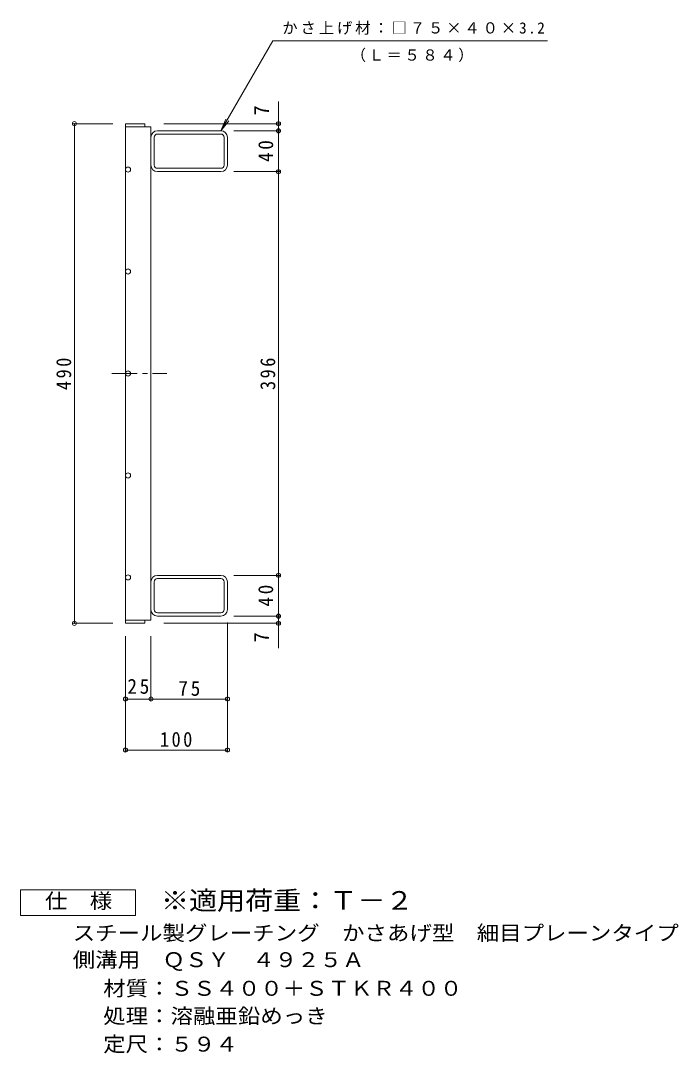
# Model space of a CAD drawing. Units: millimetres, scale not verified. Extents: x -673 to 892, y -682 to 588.
# Drawn here: x 247 to 892, y -501 to 512 of the extents above; entities that cross this region are included whole.
import ezdxf
from ezdxf.enums import TextEntityAlignment as Align

# ---------------------------------------------------------------- set-up
doc = ezdxf.new("R2010")
doc.units = ezdxf.units.MM
doc.header["$LTSCALE"] = 5
doc.header["$PDMODE"] = 32
doc.header["$PDSIZE"] = 4
doc.linetypes.add('CHAIN1', pattern=[8, 5, -1, 1, -1])
for name, color, linetype, lineweight in [('A-1_ピット', 2, 'Continuous', 9), ('A-2_蓋', 3, 'Continuous', 9), ('A-4_寸法', 7, 'Continuous', 9), ('F-4_F-4ﾚｲﾔ', 2, 'Continuous', 9)]:
    doc.layers.add(name, color=color, linetype=linetype, lineweight=lineweight)
doc.layers.add('F-5_F-5ﾚｲﾔ', color=2, linetype='Continuous')
doc.styles.add('ＭＳ ゴシック', font='')
doc.styles.get('ＭＳ ゴシック').set_extended_font_data('MS Gothic')

msp = doc.modelspace()

# ---------------------------------------------------------------- linework, layer by layer
at = {"layer": 'A-1_ピット'}
for p, q in [((378.2, 370.414), (378.2, 397.614)), ((443.6, 404.014), (381.4, 404.014)), ((443.6, 400.814), (381.4, 400.814)), ((446.8, 370.414), (446.8, 397.614)), ((450, 370.414), (450, 397.614)), ((381.4, 367.214), (443.6, 367.214)), ((443.6, 364.014), (381.4, 364.014)), ((378.2, -38.387), (378.2, -65.586)), ((443.6, -31.987), (381.4, -31.987)), ((381.4, -35.187), (443.6, -35.187)), ((446.8, -38.387), (446.8, -65.586)), ((450, -38.387), (450, -65.587)), ((443.6, -68.787), (381.4, -68.787)), ((443.6, -71.986), (381.4, -71.986))]:
    msp.add_line(p, q, dxfattribs=at)
for centre, radius, start, end in [((381.4, 397.614), 6.4, 90, 180), ((381.4, 397.614), 3.2, 90, 180), ((443.6, 397.614), 6.4, 0, 90), ((443.6, 397.614), 3.2, 0, 90), ((381.4, 370.414), 6.4, 180, 270), ((381.4, 370.414), 3.2, 180, 270), ((443.6, 370.414), 6.4, 270, 0), ((443.6, 370.414), 3.2, 270, 0), ((381.4, -38.387), 6.4, 90, 180), ((381.4, -38.387), 3.2, 90, 180), ((443.6, -38.387), 6.4, 0, 90), ((443.6, -38.387), 3.2, 0, 90), ((381.4, -65.587), 6.4, 180, 270), ((381.4, -65.586), 3.2, 180, 270), ((443.6, -65.586), 3.2, 270, 0), ((443.6, -65.587), 6.4, 270, 0)]:
    msp.add_arc(centre, radius, start, end, dxfattribs=at)
at = {"layer": 'A-2_蓋'}
for p, q in [((350, 411.014), (350, -78.986)), ((350, 408.014), (375, 408.014)), ((350, -78.986), (369, -78.986)), ((369, -75.986), (369, -78.986))]:
    msp.add_line(p, q, dxfattribs=at)
at = {"layer": 'A-2_蓋', "linetype": 'CHAIN1'}
msp.add_line((336.622, 166.014), (390.558, 166.014), dxfattribs=at)
at = {"layer": 'A-2_蓋'}
for points in [[(350, 411.014), (369, 411.014), (369, 408.014)], [(350, -75.986), (375, -75.986), (375, 408.014)]]:
    msp.add_lwpolyline(points, dxfattribs=at)
for centre in [(352.5, 366.014), (352.5, 266.014), (352.5, 166.014), (352.5, 66.014), (352.5, -33.986)]:
    msp.add_circle(centre, 2.5, dxfattribs=at)
at = {"layer": 'A-4_寸法'}
for p, q in [((443.6, 404.014), (494.477, 492.394)), ((494.477, 492.394), (763.654, 492.394)), ((500, 404.014), (500, 432.651)), ((443.6, 404.014), (448.383, 415.562)), ((337.5, 411.014), (298.5, 411.014)), ((300, -78.986), (300, 411.014)), ((387.5, 411.014), (501.5, 411.014)), ((443.6, 404.014), (451.209, 413.931)), ((456.1, 404.014), (501.5, 404.014)), ((500, 364.014), (500, 404.014)), ((456.1, 364.014), (501.5, 364.014)), ((500, -31.987), (500, 364.014)), ((456.1, -31.987), (501.5, -31.987)), ((500, -71.987), (500, -31.987)), ((337.5, -78.986), (298.5, -78.986)), ((387.5, -78.986), (501.5, -78.986)), ((450, -78.087), (450, -204.811)), ((456.1, -71.987), (501.5, -71.987)), ((500, -103.431), (500, -71.987)), ((350, -91.486), (350, -204.811)), ((375, -91.486), (375, -154.811)), ((350, -153.311), (375, -153.311)), ((375, -153.311), (450, -153.311)), ((350, -203.311), (450, -203.311))]:
    msp.add_line(p, q, dxfattribs=at)
for p in [(300, 411.014), (500, 411.014), (500, 404.014), (500, 364.014), (500, -31.987), (500, -71.987), (300, -78.986), (500, -78.986), (350, -153.311), (375, -153.311), (450, -153.311), (350, -203.311), (450, -203.311)]:
    msp.add_point(p, dxfattribs=at)
at = {"layer": 'F-4_F-4ﾚｲﾔ'}
msp.add_lwpolyline([(247.297, -365.473), (247.297, -340.473), (359.797, -340.473), (359.797, -365.473)], close=True, dxfattribs=at)

# ---------------------------------------------------------------- texts
at = {"layer": 'A-4_寸法', "color": 2, "style": 'ＭＳ ゴシック'}
for p in [(495, 419.03), (495, -97.695)]:
    msp.add_text('7', height=14.66, rotation=90, dxfattribs=at).set_placement(p, align=Align.BOTTOM_LEFT)
at = {"layer": 'A-4_寸法', "char_height": 11, "attachment_point": 7, "style": 'ＭＳ ゴシック'}
for s, insert in [('\\T1.19;かさ上げ材：□７５×４０×3.2', (503.723, 498.252)), ('\\T1.17;（Ｌ＝５８４）', (570.828, 471.398))]:
    msp.add_mtext(s, dxfattribs=dict(at, insert=insert))
at = {"layer": 'A-4_寸法', "color": 2, "char_height": 14.66, "attachment_point": 7, "rotation": 90, "style": 'ＭＳ ゴシック'}
for s, insert in [('\\T1.27;\\W0.95;40', (495, 373.389)), ('\\T1.27;\\W0.9;490', (297, 149.764)), ('\\T1.27;\\W0.9;396', (497, 149.764)), ('\\T1.27;\\W0.95;40', (495, -62.612))]:
    msp.add_mtext(s, dxfattribs=dict(at, insert=insert))
at = {"layer": 'A-4_寸法', "color": 2, "char_height": 14.66, "attachment_point": 7, "style": 'ＭＳ ゴシック'}
for s, insert in [('\\T1.27;\\W0.95;25', (351.875, -148.311)), ('\\T1.27;\\W0.95;75', (401.875, -150.311)), ('\\T1.27;\\W0.9;100', (383.75, -200.311))]:
    msp.add_mtext(s, dxfattribs=dict(at, insert=insert))
at = {"layer": 'F-4_F-4ﾚｲﾔ', "style": 'ＭＳ ゴシック', "width": 1.1}
for s, p in [('仕\u3000様', (271.047, -362.973)), ('スチール製グレーチング\u3000かさあげ型\u3000細目プレーンタイプ', (298.342, -394.433)), ('側溝用\u3000ＱＳＹ\u3000４９２５Ａ', (298.342, -420.612)), ('材質：ＳＳ４００＋ＳＴＫＲ４００', (328.198, -448.687)), ('処理：溶融亜鉛めっき', (328.198, -475.825)), ('定尺：５９４', (328.198, -503.431))]:
    msp.add_text(s, height=14.66, dxfattribs=at).set_placement(p, align=Align.BOTTOM_LEFT)
at = {"layer": 'F-5_F-5ﾚｲﾔ', "color": 3, "style": 'ＭＳ ゴシック', "width": 1.1}
msp.add_text('※適用荷重：Ｔ－２', height=18.33, dxfattribs=at).set_placement((384.797, -365.473), align=Align.BOTTOM_LEFT)

doc.saveas('drawing.dxf')
